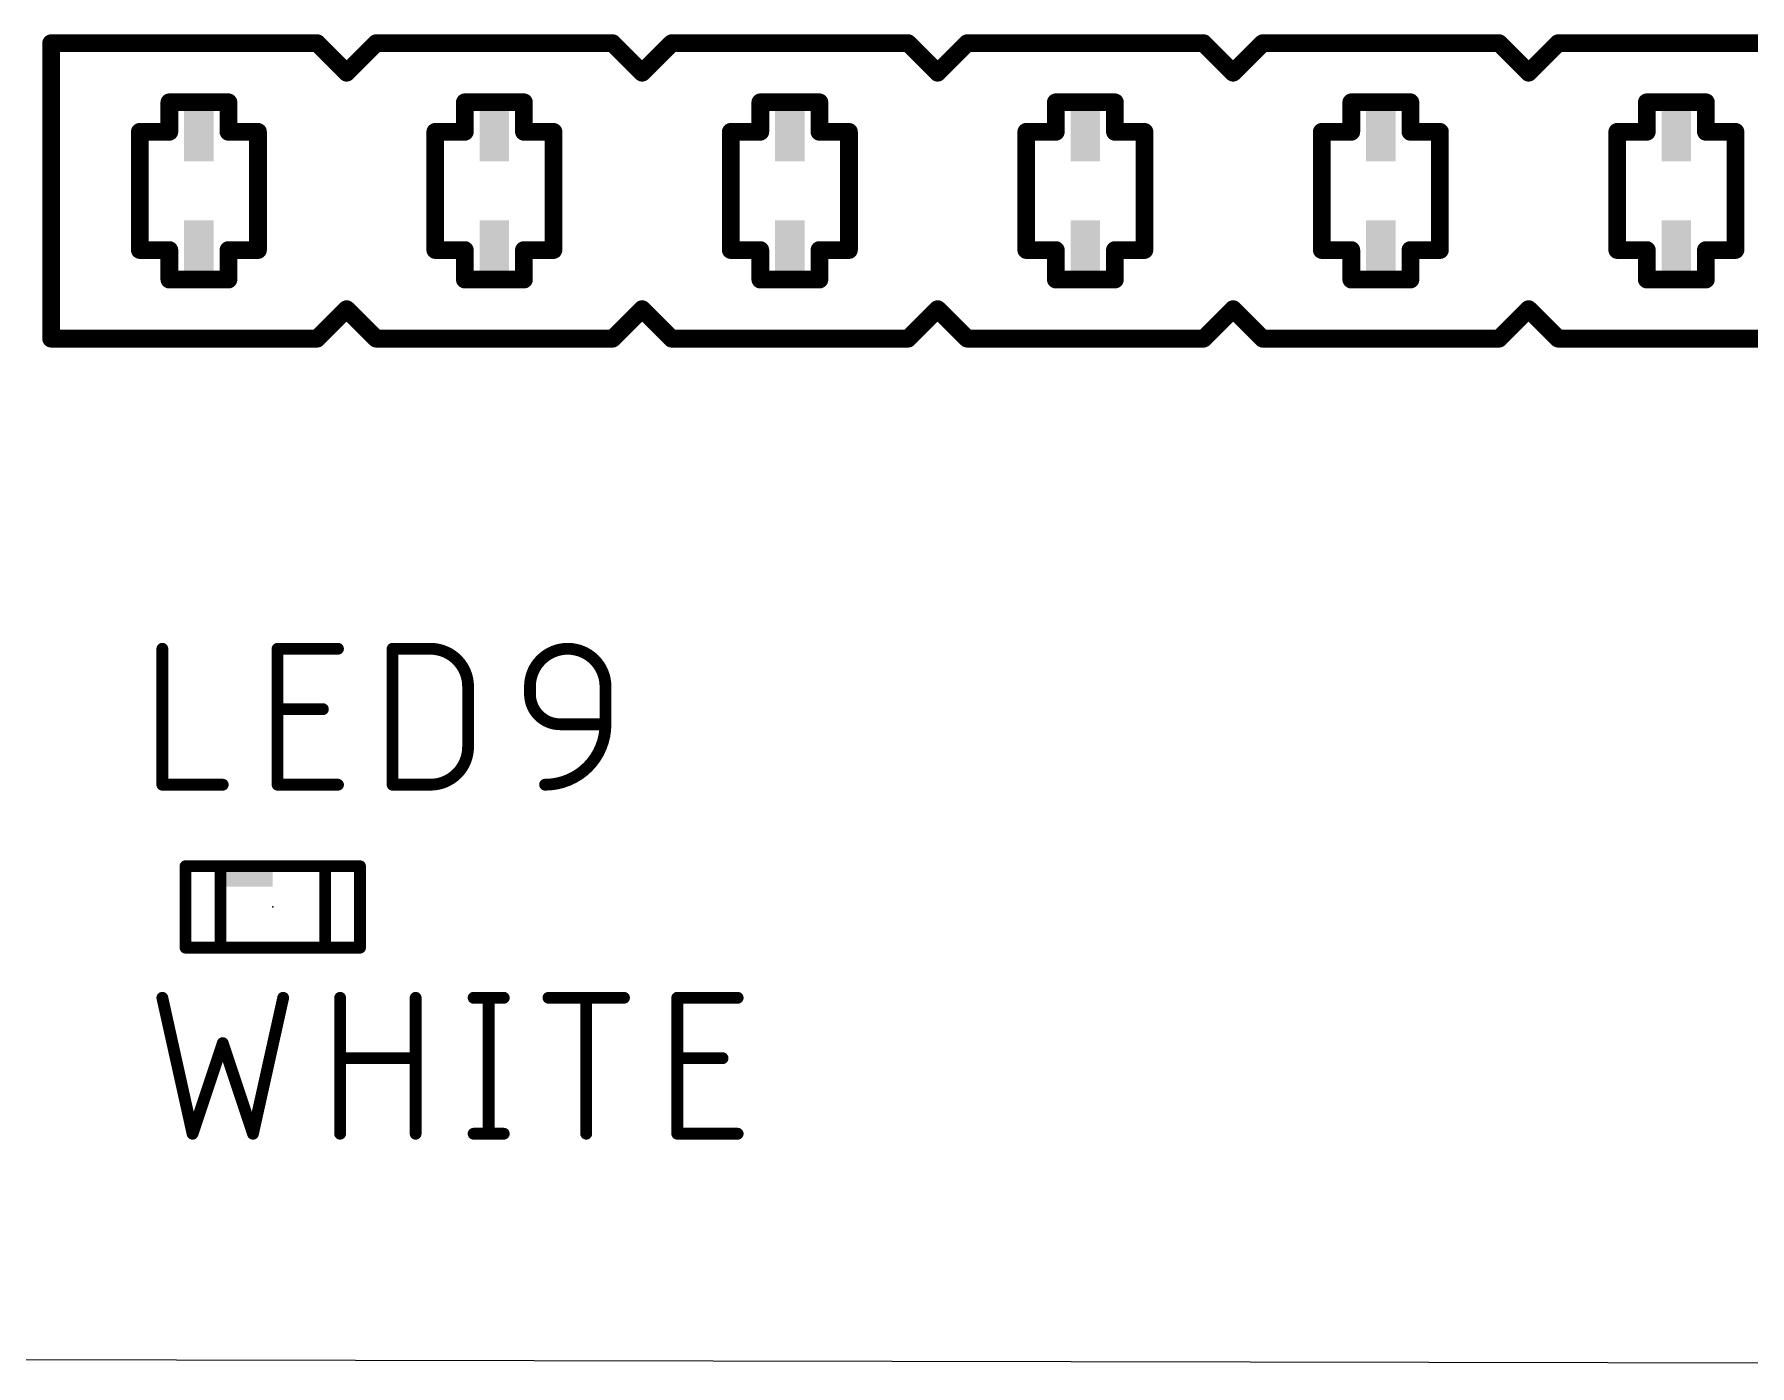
# Model space of a CAD drawing. Extents: x 0 to 116, y 0 to 46.
# Drawn here: x 38.59 to 53.34, y 0.06 to 11.51 of the extents above; entities that cross this region are included whole.
import ezdxf

# ---------------------------------------------------------------- set-up
doc = ezdxf.new("R2010")
doc.units = 0
for name, color, linetype in [('20', 31, 'CONTINUOUS'), ('21', 253, 'CONTINUOUS'), ('23', 53, 'CONTINUOUS'), ('25', 253, 'CONTINUOUS'), ('27', 253, 'CONTINUOUS'), ('51', 253, 'CONTINUOUS')]:
    doc.layers.add(name, color=color, linetype=linetype)

# ---------------------------------------------------------------- blocks, each defined once
blk = doc.blocks.new('RECT')
blk.add_solid([(-0.5, -0.5), (0.5, -0.5), (-0.5, 0.5), (0.5, 0.5)])

msp = doc.modelspace()

# ---------------------------------------------------------------- linework, layer by layer
at = {"layer": '20'}
msp.add_line((66.4631, 0.0628), (31.6147, 0.1256), dxfattribs=at)
at = {"layer": '21'}
for points, const_width in [([(38.735, 11.43), (38.735, 8.89)], 0.1524), ([(41.021, 11.43), (38.735, 11.43)], 0.1524), ([(41.275, 11.176), (41.021, 11.43)], 0.1524), ([(41.529, 11.43), (41.275, 11.176)], 0.1524), ([(43.561, 11.43), (41.529, 11.43)], 0.1524), ([(43.815, 11.176), (43.561, 11.43)], 0.1524), ([(44.069, 11.43), (43.815, 11.176)], 0.1524), ([(46.101, 11.43), (44.069, 11.43)], 0.1524), ([(46.355, 11.176), (46.101, 11.43)], 0.1524), ([(46.609, 11.43), (46.355, 11.176)], 0.1524), ([(48.641, 11.43), (46.609, 11.43)], 0.1524), ([(48.895, 11.176), (48.641, 11.43)], 0.1524), ([(49.149, 11.43), (48.895, 11.176)], 0.1524), ([(51.181, 11.43), (49.149, 11.43)], 0.1524), ([(51.435, 11.176), (51.181, 11.43)], 0.1524), ([(51.689, 11.43), (51.435, 11.176)], 0.1524), ([(53.721, 11.43), (51.689, 11.43)], 0.1524), ([(41.021, 8.89), (41.275, 9.144)], 0.1524), ([(41.275, 9.144), (41.529, 8.89)], 0.1524), ([(43.561, 8.89), (43.815, 9.144)], 0.1524), ([(43.815, 9.144), (44.069, 8.89)], 0.1524), ([(46.101, 8.89), (46.355, 9.144)], 0.1524), ([(46.355, 9.144), (46.609, 8.89)], 0.1524), ([(48.641, 8.89), (48.895, 9.144)], 0.1524), ([(48.895, 9.144), (49.149, 8.89)], 0.1524), ([(51.181, 8.89), (51.435, 9.144)], 0.1524), ([(51.435, 9.144), (51.689, 8.89)], 0.1524), ([(38.735, 8.89), (41.021, 8.89)], 0.1524), ([(41.529, 8.89), (43.561, 8.89)], 0.1524), ([(44.069, 8.89), (46.101, 8.89)], 0.1524), ([(46.609, 8.89), (48.641, 8.89)], 0.1524), ([(49.149, 8.89), (51.181, 8.89)], 0.1524), ([(51.689, 8.89), (53.721, 8.89)], 0.1524), ([(40.44, 4.3557), (40.84, 4.3557)], 0.1016), ([(40.44, 3.6557), (40.84, 3.6557)], 0.1016)]:
    msp.add_lwpolyline(points, dxfattribs=dict(at, const_width=const_width))
for points, const_width in [([(38.7731, 11.43, 1), (38.6969, 11.43)], 0.0762), ([(38.735, 11.4681, 1), (38.735, 11.3919)], 0.0762), ([(41.0479, 11.4569, 1), (40.9941, 11.4031)], 0.0762), ([(41.021, 11.3919, 1), (41.021, 11.4681)], 0.0762), ([(41.529, 11.4681, 1), (41.529, 11.3919)], 0.0762), ([(41.5559, 11.4031, 1), (41.5021, 11.4569)], 0.0762), ([(43.5879, 11.4569, 1), (43.5341, 11.4031)], 0.0762), ([(43.561, 11.3919, 1), (43.561, 11.4681)], 0.0762), ([(44.069, 11.4681, 1), (44.069, 11.3919)], 0.0762), ([(44.0959, 11.4031, 1), (44.0421, 11.4569)], 0.0762), ([(46.1279, 11.4569, 1), (46.0741, 11.4031)], 0.0762), ([(46.101, 11.3919, 1), (46.101, 11.4681)], 0.0762), ([(46.609, 11.4681, 1), (46.609, 11.3919)], 0.0762), ([(46.6359, 11.4031, 1), (46.5821, 11.4569)], 0.0762), ([(48.6679, 11.4569, 1), (48.6141, 11.4031)], 0.0762), ([(48.641, 11.3919, 1), (48.641, 11.4681)], 0.0762), ([(49.149, 11.4681, 1), (49.149, 11.3919)], 0.0762), ([(49.1759, 11.4031, 1), (49.1221, 11.4569)], 0.0762), ([(51.2079, 11.4569, 1), (51.1541, 11.4031)], 0.0762), ([(51.181, 11.3919, 1), (51.181, 11.4681)], 0.0762), ([(51.689, 11.4681, 1), (51.689, 11.3919)], 0.0762), ([(51.7159, 11.4031, 1), (51.6621, 11.4569)], 0.0762), ([(41.2481, 11.2029, 1), (41.3019, 11.1491)], 0.0762), ([(41.2481, 11.1491, 1), (41.3019, 11.2029)], 0.0762), ([(43.7881, 11.2029, 1), (43.8419, 11.1491)], 0.0762), ([(43.7881, 11.1491, 1), (43.8419, 11.2029)], 0.0762), ([(46.3281, 11.2029, 1), (46.3819, 11.1491)], 0.0762), ([(46.3281, 11.1491, 1), (46.3819, 11.2029)], 0.0762), ([(48.8681, 11.2029, 1), (48.9219, 11.1491)], 0.0762), ([(48.8681, 11.1491, 1), (48.9219, 11.2029)], 0.0762), ([(51.4081, 11.2029, 1), (51.4619, 11.1491)], 0.0762), ([(51.4081, 11.1491, 1), (51.4619, 11.2029)], 0.0762), ([(41.3019, 9.1709, 1), (41.2481, 9.1171)], 0.0762), ([(41.3019, 9.1171, 1), (41.2481, 9.1709)], 0.0762), ([(43.8419, 9.1709, 1), (43.7881, 9.1171)], 0.0762), ([(43.8419, 9.1171, 1), (43.7881, 9.1709)], 0.0762), ([(46.3819, 9.1709, 1), (46.3281, 9.1171)], 0.0762), ([(46.3819, 9.1171, 1), (46.3281, 9.1709)], 0.0762), ([(48.9219, 9.1709, 1), (48.8681, 9.1171)], 0.0762), ([(48.9219, 9.1171, 1), (48.8681, 9.1709)], 0.0762), ([(51.4619, 9.1709, 1), (51.4081, 9.1171)], 0.0762), ([(51.4619, 9.1171, 1), (51.4081, 9.1709)], 0.0762), ([(38.735, 8.9281, 1), (38.735, 8.8519)], 0.0762), ([(38.6969, 8.89, 1), (38.7731, 8.89)], 0.0762), ([(40.9941, 8.9169, 1), (41.0479, 8.8631)], 0.0762), ([(41.021, 8.8519, 1), (41.021, 8.9281)], 0.0762), ([(41.529, 8.9281, 1), (41.529, 8.8519)], 0.0762), ([(41.5021, 8.8631, 1), (41.5559, 8.9169)], 0.0762), ([(43.5341, 8.9169, 1), (43.5879, 8.8631)], 0.0762), ([(43.561, 8.8519, 1), (43.561, 8.9281)], 0.0762), ([(44.069, 8.9281, 1), (44.069, 8.8519)], 0.0762), ([(44.0421, 8.8631, 1), (44.0959, 8.9169)], 0.0762), ([(46.0741, 8.9169, 1), (46.1279, 8.8631)], 0.0762), ([(46.101, 8.8519, 1), (46.101, 8.9281)], 0.0762), ([(46.609, 8.9281, 1), (46.609, 8.8519)], 0.0762), ([(46.5821, 8.8631, 1), (46.6359, 8.9169)], 0.0762), ([(48.6141, 8.9169, 1), (48.6679, 8.8631)], 0.0762), ([(48.641, 8.8519, 1), (48.641, 8.9281)], 0.0762), ([(49.149, 8.9281, 1), (49.149, 8.8519)], 0.0762), ([(49.1221, 8.8631, 1), (49.1759, 8.9169)], 0.0762), ([(51.1541, 8.9169, 1), (51.2079, 8.8631)], 0.0762), ([(51.181, 8.8519, 1), (51.181, 8.9281)], 0.0762), ([(51.689, 8.9281, 1), (51.689, 8.8519)], 0.0762), ([(51.6621, 8.8631, 1), (51.7159, 8.9169)], 0.0762), ([(40.44, 4.3811, 1), (40.44, 4.3303)], 0.0508), ([(40.84, 4.3303, 1), (40.84, 4.3811)], 0.0508), ([(40.44, 3.6811, 1), (40.44, 3.6303)], 0.0508), ([(40.84, 3.6303, 1), (40.84, 3.6811)], 0.0508)]:
    msp.add_lwpolyline(points, format="xyb", dxfattribs=dict(at, const_width=const_width))
at = {"layer": '23'}
msp.add_point((40.64, 4.0057), dxfattribs=at)
at = {"layer": '25', "const_width": 0.1016}
for points in [[(39.6908, 6.2249), (39.6908, 5.0565)], [(40.6814, 5.0565), (40.6814, 6.2249)], [(40.6814, 6.2249), (41.2007, 6.2249)], [(41.6697, 5.0565), (41.6697, 6.2249)], [(41.6697, 6.2249), (41.9943, 6.2249)], [(42.3189, 5.9003), (42.3189, 5.3811)], [(42.8508, 5.8354), (42.8508, 5.9003)], [(43.4999, 5.9003), (43.4999, 5.5758)], [(40.6814, 5.7056), (41.0709, 5.7056)], [(43.4999, 5.5758), (43.1105, 5.5758)], [(39.6908, 5.0565), (40.2101, 5.0565)], [(41.2007, 5.0565), (40.6814, 5.0565)], [(41.9943, 5.0565), (41.6697, 5.0565)]]:
    msp.add_lwpolyline(points, dxfattribs=at)
at = {"layer": '25'}
for points, const_width in [([(39.7162, 6.2249, 1), (39.6654, 6.2249)], 0.0508), ([(40.7068, 6.2249, 1), (40.656, 6.2249)], 0.0508), ([(40.6814, 6.2503, 1), (40.6814, 6.1995)], 0.0508), ([(41.2007, 6.1995, 1), (41.2007, 6.2503)], 0.0508), ([(41.6951, 6.2249, 1), (41.6443, 6.2249)], 0.0508), ([(41.6697, 6.2503, 1), (41.6697, 6.1995)], 0.0508), ([(42.3189, 5.9003, 0.4142), (41.9943, 6.2249)], 0.1016), ([(41.9943, 6.2503, 1), (41.9943, 6.1995)], 0.0508), ([(41.9943, 6.1995, 1), (41.9943, 6.2503)], 0.0508), ([(43.4999, 5.9003, 1), (42.8508, 5.9003)], 0.1016), ([(42.3443, 5.9003, 1), (42.2935, 5.9003)], 0.0508), ([(42.2935, 5.9003, 1), (42.3443, 5.9003)], 0.0508), ([(42.8762, 5.9003, 1), (42.8254, 5.9003)], 0.0508), ([(42.8254, 5.9003, 1), (42.8762, 5.9003)], 0.0508), ([(43.5253, 5.9003, 1), (43.4745, 5.9003)], 0.0508), ([(43.4745, 5.9003, 1), (43.5253, 5.9003)], 0.0508), ([(40.6814, 5.731, 1), (40.6814, 5.6802)], 0.0508), ([(41.0709, 5.6802, 1), (41.0709, 5.731)], 0.0508), ([(42.8508, 5.8354, 0.4142), (43.1105, 5.5758)], 0.1016), ([(42.8762, 5.8354, 1), (42.8254, 5.8354)], 0.0508), ([(42.8254, 5.8354, 1), (42.8762, 5.8354)], 0.0508), ([(42.9807, 5.0565, 0.4142), (43.4999, 5.5758)], 0.1016), ([(43.1105, 5.6012, 1), (43.1105, 5.5504)], 0.0508), ([(43.1105, 5.5504, 1), (43.1105, 5.6012)], 0.0508), ([(43.5253, 5.5758, 1), (43.4745, 5.5758)], 0.0508), ([(43.4999, 5.5504, 1), (43.4999, 5.6012)], 0.0508), ([(43.4745, 5.5758, 1), (43.5253, 5.5758)], 0.0508), ([(41.9943, 5.0565, 0.4142), (42.3189, 5.3811)], 0.1016), ([(42.3443, 5.3811, 1), (42.2935, 5.3811)], 0.0508), ([(42.2935, 5.3811, 1), (42.3443, 5.3811)], 0.0508), ([(39.6908, 5.0819, 1), (39.6908, 5.0311)], 0.0508), ([(39.6654, 5.0565, 1), (39.7162, 5.0565)], 0.0508), ([(40.2101, 5.0311, 1), (40.2101, 5.0819)], 0.0508), ([(40.6814, 5.0819, 1), (40.6814, 5.0311)], 0.0508), ([(40.656, 5.0565, 1), (40.7068, 5.0565)], 0.0508), ([(41.2007, 5.0311, 1), (41.2007, 5.0819)], 0.0508), ([(41.6697, 5.0819, 1), (41.6697, 5.0311)], 0.0508), ([(41.6443, 5.0565, 1), (41.6951, 5.0565)], 0.0508), ([(41.9943, 5.0819, 1), (41.9943, 5.0311)], 0.0508), ([(41.9943, 5.0311, 1), (41.9943, 5.0819)], 0.0508), ([(42.9807, 5.0819, 1), (42.9807, 5.0311)], 0.0508)]:
    msp.add_lwpolyline(points, format="xyb", dxfattribs=dict(at, const_width=const_width))
at = {"layer": '27', "const_width": 0.1016}
for points in [[(39.6908, 3.2249), (39.9504, 2.0565)], [(40.4697, 2.0565), (40.7294, 3.2249)], [(41.219, 2.0565), (41.219, 3.2249)], [(41.8681, 3.2249), (41.8681, 2.0565)], [(42.3663, 3.2249), (42.6259, 3.2249)], [(42.4961, 3.2249), (42.4961, 2.0565)], [(43.0097, 3.2249), (43.6588, 3.2249)], [(43.3343, 2.0565), (43.3343, 3.2249)], [(44.1169, 2.0565), (44.1169, 3.2249)], [(44.1169, 3.2249), (44.6362, 3.2249)], [(39.9504, 2.0565), (40.2101, 2.8354)], [(40.2101, 2.8354), (40.4697, 2.0565)], [(41.219, 2.7056), (41.8681, 2.7056)], [(44.1169, 2.7056), (44.5064, 2.7056)], [(42.3663, 2.0565), (42.6259, 2.0565)], [(44.6362, 2.0565), (44.1169, 2.0565)]]:
    msp.add_lwpolyline(points, dxfattribs=at)
at = {"layer": '27', "const_width": 0.0508}
for points in [[(39.7156, 3.2304, 1), (39.666, 3.2194)], [(40.7542, 3.2194, 1), (40.7046, 3.2304)], [(41.2444, 3.2249, 1), (41.1936, 3.2249)], [(41.8935, 3.2249, 1), (41.8427, 3.2249)], [(42.3663, 3.2503, 1), (42.3663, 3.1995)], [(42.5215, 3.2249, 1), (42.4707, 3.2249)], [(42.6259, 3.1995, 1), (42.6259, 3.2503)], [(43.0097, 3.2503, 1), (43.0097, 3.1995)], [(43.3597, 3.2249, 1), (43.3089, 3.2249)], [(43.6588, 3.1995, 1), (43.6588, 3.2503)], [(44.1423, 3.2249, 1), (44.0915, 3.2249)], [(44.1169, 3.2503, 1), (44.1169, 3.1995)], [(44.6362, 3.1995, 1), (44.6362, 3.2503)], [(40.2342, 2.8435, 1), (40.186, 2.8274)], [(40.2342, 2.8274, 1), (40.186, 2.8435)], [(41.219, 2.731, 1), (41.219, 2.6802)], [(41.8681, 2.6802, 1), (41.8681, 2.731)], [(44.1169, 2.731, 1), (44.1169, 2.6802)], [(44.5064, 2.6802, 1), (44.5064, 2.731)], [(39.9263, 2.0645, 1), (39.9745, 2.0485)], [(39.9256, 2.051, 1), (39.9752, 2.062)], [(40.4449, 2.062, 1), (40.4945, 2.051)], [(40.4456, 2.0485, 1), (40.4938, 2.0645)], [(41.1936, 2.0565, 1), (41.2444, 2.0565)], [(41.8427, 2.0565, 1), (41.8935, 2.0565)], [(42.3663, 2.0819, 1), (42.3663, 2.0311)], [(42.4707, 2.0565, 1), (42.5215, 2.0565)], [(42.6259, 2.0311, 1), (42.6259, 2.0819)], [(43.3089, 2.0565, 1), (43.3597, 2.0565)], [(44.1169, 2.0819, 1), (44.1169, 2.0311)], [(44.0915, 2.0565, 1), (44.1423, 2.0565)], [(44.6362, 2.0311, 1), (44.6362, 2.0819)]]:
    msp.add_lwpolyline(points, format="xyb", dxfattribs=at)
at = {"layer": '51'}
for points, const_width in [([(39.751, 10.922), (39.751, 10.668)], 0.1524), ([(40.259, 10.922), (39.751, 10.922)], 0.1524), ([(40.259, 10.668), (40.259, 10.922)], 0.1524), ([(42.291, 10.922), (42.291, 10.668)], 0.1524), ([(42.799, 10.922), (42.291, 10.922)], 0.1524), ([(42.799, 10.668), (42.799, 10.922)], 0.1524), ([(44.831, 10.922), (44.831, 10.668)], 0.1524), ([(45.339, 10.922), (44.831, 10.922)], 0.1524), ([(45.339, 10.668), (45.339, 10.922)], 0.1524), ([(47.371, 10.922), (47.371, 10.668)], 0.1524), ([(47.879, 10.922), (47.371, 10.922)], 0.1524), ([(47.879, 10.668), (47.879, 10.922)], 0.1524), ([(49.911, 10.922), (49.911, 10.668)], 0.1524), ([(50.419, 10.922), (49.911, 10.922)], 0.1524), ([(50.419, 10.668), (50.419, 10.922)], 0.1524), ([(52.451, 10.922), (52.451, 10.668)], 0.1524), ([(52.959, 10.922), (52.451, 10.922)], 0.1524), ([(52.959, 10.668), (52.959, 10.922)], 0.1524), ([(39.751, 10.668), (39.497, 10.668)], 0.1524), ([(39.497, 10.668), (39.497, 9.652)], 0.1524), ([(40.513, 10.668), (40.259, 10.668)], 0.1524), ([(40.513, 9.652), (40.513, 10.668)], 0.1524), ([(42.291, 10.668), (42.037, 10.668)], 0.1524), ([(42.037, 10.668), (42.037, 9.652)], 0.1524), ([(43.053, 10.668), (42.799, 10.668)], 0.1524), ([(43.053, 9.652), (43.053, 10.668)], 0.1524), ([(44.831, 10.668), (44.577, 10.668)], 0.1524), ([(44.577, 10.668), (44.577, 9.652)], 0.1524), ([(45.593, 10.668), (45.339, 10.668)], 0.1524), ([(45.593, 9.652), (45.593, 10.668)], 0.1524), ([(47.371, 10.668), (47.117, 10.668)], 0.1524), ([(47.117, 10.668), (47.117, 9.652)], 0.1524), ([(48.133, 10.668), (47.879, 10.668)], 0.1524), ([(48.133, 9.652), (48.133, 10.668)], 0.1524), ([(49.911, 10.668), (49.657, 10.668)], 0.1524), ([(49.657, 10.668), (49.657, 9.652)], 0.1524), ([(50.673, 10.668), (50.419, 10.668)], 0.1524), ([(50.673, 9.652), (50.673, 10.668)], 0.1524), ([(52.451, 10.668), (52.197, 10.668)], 0.1524), ([(52.197, 10.668), (52.197, 9.652)], 0.1524), ([(53.213, 10.668), (52.959, 10.668)], 0.1524), ([(53.213, 9.652), (53.213, 10.668)], 0.1524), ([(39.497, 9.652), (39.751, 9.652)], 0.1524), ([(39.751, 9.652), (39.751, 9.398)], 0.1524), ([(40.259, 9.398), (40.259, 9.652)], 0.1524), ([(40.259, 9.652), (40.513, 9.652)], 0.1524), ([(42.037, 9.652), (42.291, 9.652)], 0.1524), ([(42.291, 9.652), (42.291, 9.398)], 0.1524), ([(42.799, 9.398), (42.799, 9.652)], 0.1524), ([(42.799, 9.652), (43.053, 9.652)], 0.1524), ([(44.577, 9.652), (44.831, 9.652)], 0.1524), ([(44.831, 9.652), (44.831, 9.398)], 0.1524), ([(45.339, 9.398), (45.339, 9.652)], 0.1524), ([(45.339, 9.652), (45.593, 9.652)], 0.1524), ([(47.117, 9.652), (47.371, 9.652)], 0.1524), ([(47.371, 9.652), (47.371, 9.398)], 0.1524), ([(47.879, 9.398), (47.879, 9.652)], 0.1524), ([(47.879, 9.652), (48.133, 9.652)], 0.1524), ([(49.657, 9.652), (49.911, 9.652)], 0.1524), ([(49.911, 9.652), (49.911, 9.398)], 0.1524), ([(50.419, 9.398), (50.419, 9.652)], 0.1524), ([(50.419, 9.652), (50.673, 9.652)], 0.1524), ([(52.197, 9.652), (52.451, 9.652)], 0.1524), ([(52.451, 9.652), (52.451, 9.398)], 0.1524), ([(52.959, 9.398), (52.959, 9.652)], 0.1524), ([(52.959, 9.652), (53.213, 9.652)], 0.1524), ([(39.751, 9.398), (40.259, 9.398)], 0.1524), ([(42.291, 9.398), (42.799, 9.398)], 0.1524), ([(44.831, 9.398), (45.339, 9.398)], 0.1524), ([(47.371, 9.398), (47.879, 9.398)], 0.1524), ([(49.911, 9.398), (50.419, 9.398)], 0.1524), ([(52.451, 9.398), (52.959, 9.398)], 0.1524), ([(39.89, 4.3557), (41.39, 4.3557)], 0.1016), ([(39.89, 3.6557), (39.89, 4.3557)], 0.1016), ([(40.19, 4.3057), (40.19, 3.7057)], 0.1016), ([(41.09, 4.3057), (41.09, 3.7057)], 0.1016), ([(41.39, 4.3557), (41.39, 3.6557)], 0.1016), ([(41.39, 3.6557), (39.89, 3.6557)], 0.1016)]:
    msp.add_lwpolyline(points, dxfattribs=dict(at, const_width=const_width))
for points, const_width in [([(39.7891, 10.922, 1), (39.7129, 10.922)], 0.0762), ([(39.751, 10.9601, 1), (39.751, 10.8839)], 0.0762), ([(40.2971, 10.922, 1), (40.2209, 10.922)], 0.0762), ([(40.259, 10.8839, 1), (40.259, 10.9601)], 0.0762), ([(42.3291, 10.922, 1), (42.2529, 10.922)], 0.0762), ([(42.291, 10.9601, 1), (42.291, 10.8839)], 0.0762), ([(42.8371, 10.922, 1), (42.7609, 10.922)], 0.0762), ([(42.799, 10.8839, 1), (42.799, 10.9601)], 0.0762), ([(44.8691, 10.922, 1), (44.7929, 10.922)], 0.0762), ([(44.831, 10.9601, 1), (44.831, 10.8839)], 0.0762), ([(45.3771, 10.922, 1), (45.3009, 10.922)], 0.0762), ([(45.339, 10.8839, 1), (45.339, 10.9601)], 0.0762), ([(47.4091, 10.922, 1), (47.3329, 10.922)], 0.0762), ([(47.371, 10.9601, 1), (47.371, 10.8839)], 0.0762), ([(47.9171, 10.922, 1), (47.8409, 10.922)], 0.0762), ([(47.879, 10.8839, 1), (47.879, 10.9601)], 0.0762), ([(49.9491, 10.922, 1), (49.8729, 10.922)], 0.0762), ([(49.911, 10.9601, 1), (49.911, 10.8839)], 0.0762), ([(50.4571, 10.922, 1), (50.3809, 10.922)], 0.0762), ([(50.419, 10.8839, 1), (50.419, 10.9601)], 0.0762), ([(52.4891, 10.922, 1), (52.4129, 10.922)], 0.0762), ([(52.451, 10.9601, 1), (52.451, 10.8839)], 0.0762), ([(52.9971, 10.922, 1), (52.9209, 10.922)], 0.0762), ([(52.959, 10.8839, 1), (52.959, 10.9601)], 0.0762), ([(39.497, 10.7061, 1), (39.497, 10.6299)], 0.0762), ([(39.5351, 10.668, 1), (39.4589, 10.668)], 0.0762), ([(39.7129, 10.668, 1), (39.7891, 10.668)], 0.0762), ([(39.751, 10.6299, 1), (39.751, 10.7061)], 0.0762), ([(40.259, 10.7061, 1), (40.259, 10.6299)], 0.0762), ([(40.2209, 10.668, 1), (40.2971, 10.668)], 0.0762), ([(40.5511, 10.668, 1), (40.4749, 10.668)], 0.0762), ([(40.513, 10.6299, 1), (40.513, 10.7061)], 0.0762), ([(42.037, 10.7061, 1), (42.037, 10.6299)], 0.0762), ([(42.0751, 10.668, 1), (41.9989, 10.668)], 0.0762), ([(42.2529, 10.668, 1), (42.3291, 10.668)], 0.0762), ([(42.291, 10.6299, 1), (42.291, 10.7061)], 0.0762), ([(42.799, 10.7061, 1), (42.799, 10.6299)], 0.0762), ([(42.7609, 10.668, 1), (42.8371, 10.668)], 0.0762), ([(43.0911, 10.668, 1), (43.0149, 10.668)], 0.0762), ([(43.053, 10.6299, 1), (43.053, 10.7061)], 0.0762), ([(44.577, 10.7061, 1), (44.577, 10.6299)], 0.0762), ([(44.6151, 10.668, 1), (44.5389, 10.668)], 0.0762), ([(44.7929, 10.668, 1), (44.8691, 10.668)], 0.0762), ([(44.831, 10.6299, 1), (44.831, 10.7061)], 0.0762), ([(45.339, 10.7061, 1), (45.339, 10.6299)], 0.0762), ([(45.3009, 10.668, 1), (45.3771, 10.668)], 0.0762), ([(45.6311, 10.668, 1), (45.5549, 10.668)], 0.0762), ([(45.593, 10.6299, 1), (45.593, 10.7061)], 0.0762), ([(47.117, 10.7061, 1), (47.117, 10.6299)], 0.0762), ([(47.1551, 10.668, 1), (47.0789, 10.668)], 0.0762), ([(47.3329, 10.668, 1), (47.4091, 10.668)], 0.0762), ([(47.371, 10.6299, 1), (47.371, 10.7061)], 0.0762), ([(47.879, 10.7061, 1), (47.879, 10.6299)], 0.0762), ([(47.8409, 10.668, 1), (47.9171, 10.668)], 0.0762), ([(48.1711, 10.668, 1), (48.0949, 10.668)], 0.0762), ([(48.133, 10.6299, 1), (48.133, 10.7061)], 0.0762), ([(49.657, 10.7061, 1), (49.657, 10.6299)], 0.0762), ([(49.6951, 10.668, 1), (49.6189, 10.668)], 0.0762), ([(49.8729, 10.668, 1), (49.9491, 10.668)], 0.0762), ([(49.911, 10.6299, 1), (49.911, 10.7061)], 0.0762), ([(50.419, 10.7061, 1), (50.419, 10.6299)], 0.0762), ([(50.3809, 10.668, 1), (50.4571, 10.668)], 0.0762), ([(50.7111, 10.668, 1), (50.6349, 10.668)], 0.0762), ([(50.673, 10.6299, 1), (50.673, 10.7061)], 0.0762), ([(52.197, 10.7061, 1), (52.197, 10.6299)], 0.0762), ([(52.2351, 10.668, 1), (52.1589, 10.668)], 0.0762), ([(52.4129, 10.668, 1), (52.4891, 10.668)], 0.0762), ([(52.451, 10.6299, 1), (52.451, 10.7061)], 0.0762), ([(52.959, 10.7061, 1), (52.959, 10.6299)], 0.0762), ([(52.9209, 10.668, 1), (52.9971, 10.668)], 0.0762), ([(53.2511, 10.668, 1), (53.1749, 10.668)], 0.0762), ([(53.213, 10.6299, 1), (53.213, 10.7061)], 0.0762), ([(39.497, 9.6901, 1), (39.497, 9.6139)], 0.0762), ([(39.4589, 9.652, 1), (39.5351, 9.652)], 0.0762), ([(39.7891, 9.652, 1), (39.7129, 9.652)], 0.0762), ([(39.751, 9.6139, 1), (39.751, 9.6901)], 0.0762), ([(40.2971, 9.652, 1), (40.2209, 9.652)], 0.0762), ([(40.259, 9.6901, 1), (40.259, 9.6139)], 0.0762), ([(40.4749, 9.652, 1), (40.5511, 9.652)], 0.0762), ([(40.513, 9.6139, 1), (40.513, 9.6901)], 0.0762), ([(42.037, 9.6901, 1), (42.037, 9.6139)], 0.0762), ([(41.9989, 9.652, 1), (42.0751, 9.652)], 0.0762), ([(42.3291, 9.652, 1), (42.2529, 9.652)], 0.0762), ([(42.291, 9.6139, 1), (42.291, 9.6901)], 0.0762), ([(42.8371, 9.652, 1), (42.7609, 9.652)], 0.0762), ([(42.799, 9.6901, 1), (42.799, 9.6139)], 0.0762), ([(43.0149, 9.652, 1), (43.0911, 9.652)], 0.0762), ([(43.053, 9.6139, 1), (43.053, 9.6901)], 0.0762), ([(44.577, 9.6901, 1), (44.577, 9.6139)], 0.0762), ([(44.5389, 9.652, 1), (44.6151, 9.652)], 0.0762), ([(44.8691, 9.652, 1), (44.7929, 9.652)], 0.0762), ([(44.831, 9.6139, 1), (44.831, 9.6901)], 0.0762), ([(45.3771, 9.652, 1), (45.3009, 9.652)], 0.0762), ([(45.339, 9.6901, 1), (45.339, 9.6139)], 0.0762), ([(45.5549, 9.652, 1), (45.6311, 9.652)], 0.0762), ([(45.593, 9.6139, 1), (45.593, 9.6901)], 0.0762), ([(47.117, 9.6901, 1), (47.117, 9.6139)], 0.0762), ([(47.0789, 9.652, 1), (47.1551, 9.652)], 0.0762), ([(47.4091, 9.652, 1), (47.3329, 9.652)], 0.0762), ([(47.371, 9.6139, 1), (47.371, 9.6901)], 0.0762), ([(47.9171, 9.652, 1), (47.8409, 9.652)], 0.0762), ([(47.879, 9.6901, 1), (47.879, 9.6139)], 0.0762), ([(48.0949, 9.652, 1), (48.1711, 9.652)], 0.0762), ([(48.133, 9.6139, 1), (48.133, 9.6901)], 0.0762), ([(49.657, 9.6901, 1), (49.657, 9.6139)], 0.0762), ([(49.6189, 9.652, 1), (49.6951, 9.652)], 0.0762), ([(49.9491, 9.652, 1), (49.8729, 9.652)], 0.0762), ([(49.911, 9.6139, 1), (49.911, 9.6901)], 0.0762), ([(50.4571, 9.652, 1), (50.3809, 9.652)], 0.0762), ([(50.419, 9.6901, 1), (50.419, 9.6139)], 0.0762), ([(50.6349, 9.652, 1), (50.7111, 9.652)], 0.0762), ([(50.673, 9.6139, 1), (50.673, 9.6901)], 0.0762), ([(52.197, 9.6901, 1), (52.197, 9.6139)], 0.0762), ([(52.1589, 9.652, 1), (52.2351, 9.652)], 0.0762), ([(52.4891, 9.652, 1), (52.4129, 9.652)], 0.0762), ([(52.451, 9.6139, 1), (52.451, 9.6901)], 0.0762), ([(52.9971, 9.652, 1), (52.9209, 9.652)], 0.0762), ([(52.959, 9.6901, 1), (52.959, 9.6139)], 0.0762), ([(53.1749, 9.652, 1), (53.2511, 9.652)], 0.0762), ([(53.213, 9.6139, 1), (53.213, 9.6901)], 0.0762), ([(39.751, 9.4361, 1), (39.751, 9.3599)], 0.0762), ([(40.259, 9.3599, 1), (40.259, 9.4361)], 0.0762), ([(42.291, 9.4361, 1), (42.291, 9.3599)], 0.0762), ([(42.799, 9.3599, 1), (42.799, 9.4361)], 0.0762), ([(44.831, 9.4361, 1), (44.831, 9.3599)], 0.0762), ([(45.339, 9.3599, 1), (45.339, 9.4361)], 0.0762), ([(47.371, 9.4361, 1), (47.371, 9.3599)], 0.0762), ([(47.879, 9.3599, 1), (47.879, 9.4361)], 0.0762), ([(49.911, 9.4361, 1), (49.911, 9.3599)], 0.0762), ([(50.419, 9.3599, 1), (50.419, 9.4361)], 0.0762), ([(52.451, 9.4361, 1), (52.451, 9.3599)], 0.0762), ([(52.959, 9.3599, 1), (52.959, 9.4361)], 0.0762), ([(39.7129, 9.398, 1), (39.7891, 9.398)], 0.0762), ([(40.2209, 9.398, 1), (40.2971, 9.398)], 0.0762), ([(42.2529, 9.398, 1), (42.3291, 9.398)], 0.0762), ([(42.7609, 9.398, 1), (42.8371, 9.398)], 0.0762), ([(44.7929, 9.398, 1), (44.8691, 9.398)], 0.0762), ([(45.3009, 9.398, 1), (45.3771, 9.398)], 0.0762), ([(47.3329, 9.398, 1), (47.4091, 9.398)], 0.0762), ([(47.8409, 9.398, 1), (47.9171, 9.398)], 0.0762), ([(49.8729, 9.398, 1), (49.9491, 9.398)], 0.0762), ([(50.3809, 9.398, 1), (50.4571, 9.398)], 0.0762), ([(52.4129, 9.398, 1), (52.4891, 9.398)], 0.0762), ([(52.9209, 9.398, 1), (52.9971, 9.398)], 0.0762), ([(39.89, 4.3811, 1), (39.89, 4.3303)], 0.0508), ([(39.9154, 4.3557, 1), (39.8646, 4.3557)], 0.0508), ([(40.2154, 4.3057, 1), (40.1646, 4.3057)], 0.0508), ([(41.1154, 4.3057, 1), (41.0646, 4.3057)], 0.0508), ([(41.4154, 4.3557, 1), (41.3646, 4.3557)], 0.0508), ([(41.39, 4.3303, 1), (41.39, 4.3811)], 0.0508), ([(39.89, 3.6811, 1), (39.89, 3.6303)], 0.0508), ([(40.1646, 3.7057, 1), (40.2154, 3.7057)], 0.0508), ([(41.0646, 3.7057, 1), (41.1154, 3.7057)], 0.0508), ([(41.39, 3.6303, 1), (41.39, 3.6811)], 0.0508), ([(39.8646, 3.6557, 1), (39.9154, 3.6557)], 0.0508), ([(41.3646, 3.6557, 1), (41.4154, 3.6557)], 0.0508)]:
    msp.add_lwpolyline(points, format="xyb", dxfattribs=dict(at, const_width=const_width))

# ---------------------------------------------------------------- block references
at = {"layer": '21', "xscale": 0.25, "yscale": 0.225}
msp.add_blockref('RECT', (40.515, 4.2932), dxfattribs=at)
at = {"layer": '51'}
for p, xscale, yscale in [((40.005, 10.668), 0.254, 0.508), ((42.545, 10.668), 0.254, 0.508), ((45.085, 10.668), 0.254, 0.508), ((47.625, 10.668), 0.254, 0.508), ((50.165, 10.668), 0.254, 0.508), ((52.705, 10.668), 0.254, 0.508), ((40.005, 9.652), 0.254, 0.508), ((42.545, 9.652), 0.254, 0.508), ((45.085, 9.652), 0.254, 0.508), ((47.625, 9.652), 0.254, 0.508), ((50.165, 9.652), 0.254, 0.508), ((52.705, 9.652), 0.254, 0.508), ((40.44, 4.2932), 0.4, 0.225)]:
    msp.add_blockref('RECT', p, dxfattribs=dict(at, xscale=xscale, yscale=yscale))

doc.saveas('drawing.dxf')
